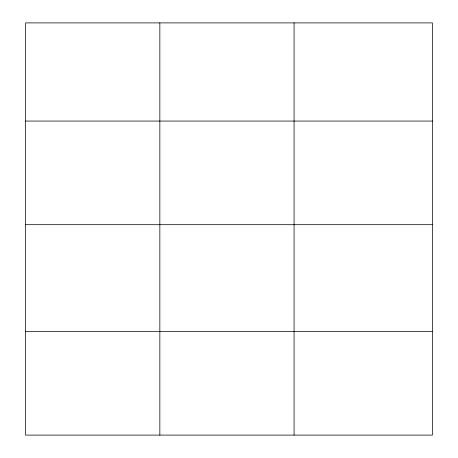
<?xml version="1.0" encoding="UTF-8"?>
<svg xmlns="http://www.w3.org/2000/svg" width="458" height="458" viewBox="0 0 458 458"><rect width="100%" height="100%" fill="white"/><g stroke="black" fill="none" stroke-linecap="round" stroke-linejoin="round"><path stroke-width="0.69" d="M432.386 224.695L432.386 22.9L25.614 22.9L25.614 435.1L432.386 435.1L432.386 224.695L25.614 224.695M25.614 121.061L432.386 121.061M25.614 331.466L432.386 331.466M294.082 22.9L294.082 435.1M159.848 22.9L159.848 435.1"/></g></svg>
